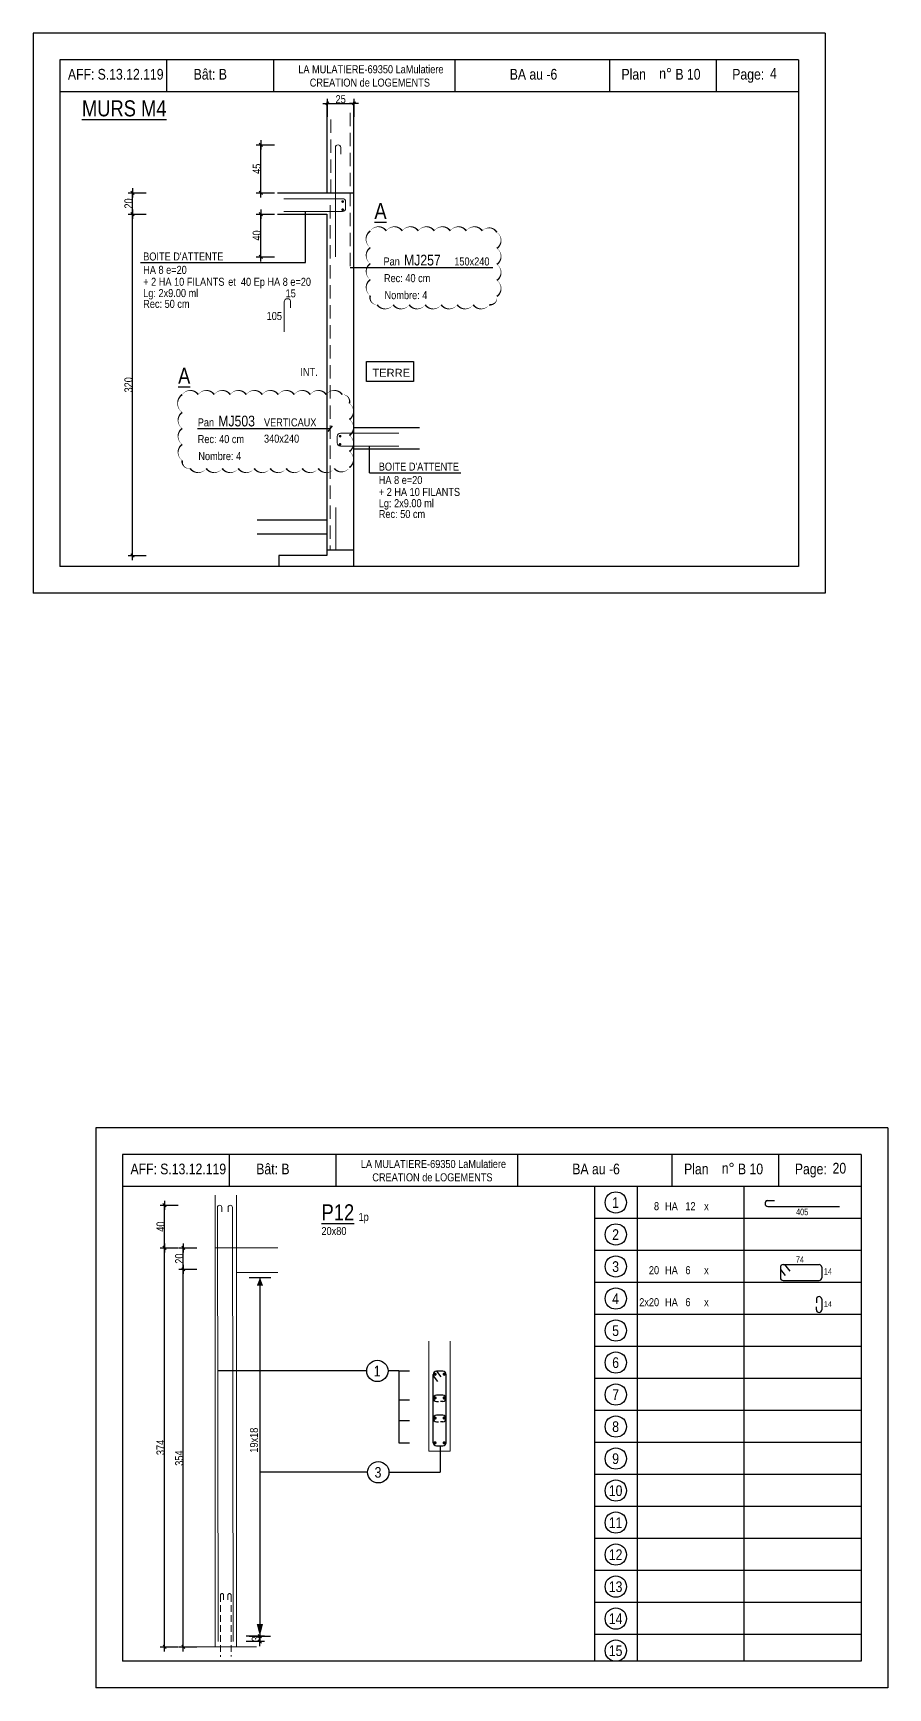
# Model space of a CAD drawing. Header units: metres. Extents: x -9927 to 45032, y -190416 to 12166.
# Drawn here: x 4512 to 6114, y -124751 to -121649 of the extents above; entities that cross this region are included whole.
import ezdxf
from ezdxf.enums import TextEntityAlignment as Align

# ---------------------------------------------------------------- set-up
doc = ezdxf.new("R2010")
doc.units = ezdxf.units.M
doc.header["$PDMODE"] = 65
doc.linetypes.add('CACHE2', pattern=[0.1875, 0.125, -0.0625])
for name, color, linetype in [('01_cote_gen', 4, 'Continuous'), ('01_fenetres', 171, 'Continuous'), ('01_linteaux', 3, 'Continuous'), ('01_murs_coup', 5, 'Continuous'), ('01_sem', 42, 'Continuous'), ('01_texte', 230, 'Continuous'), ('AA_COTES', 2, 'Continuous')]:
    doc.layers.add(name, color=color, linetype=linetype)
doc.styles.add('MATTE_TXT', font='arial.ttf')
doc.styles.add('STYLE2', font='ARIALN.TTF')
doc.dimstyles.new('JB25', dxfattribs={"dimscale": 0.1, "dimtxt": 150, "dimasz": 17, "dimexe": 0.1, "dimexo": 0.1, "dimgap": 0.09, "dimtad": 1, "dimdec": 1, "dimlfac": 0.5, "dimdsep": 46, "dimtxsty": 'STYLE2', "dimblk1": 'BOND_G', "dimblk2": 'BOND_D', "dimsah": 1, "dimcen": 1.5, "dimdle": 0.01, "dimse1": 1, "dimse2": 1, "dimclrd": 4, "dimclre": 2, "dimclrt": 5, "dimadec": 0, "dimazin": 0, "dimtfac": 2.333333, "dimtdec": 1, "dimtix": 1, "dimtmove": 2, "dimatfit": 3, "dimldrblk": 'BOND_G', "dimfxl": 1, "dimtolj": 1, "dimtzin": 0, "dimarcsym": 0})

# ---------------------------------------------------------------- blocks, each defined once
blk = doc.blocks.new('BOND_G')
at = {"layer": 'AA_COTES', "color": 0}
for p, q in [((5, 0), (-5, 0)), ((1.8, 1.8), (-1.8, -1.8)), ((0, -5), (0, 15))]:
    blk.add_line(p, q, dxfattribs=at)
blk = doc.blocks.new('BOND_D')
at = {"layer": 'AA_COTES', "color": 0}
for p, q in [((5, 0), (-5, 0)), ((-1.8, -1.8), (1.8, 1.8)), ((0, 5), (0, -15))]:
    blk.add_line(p, q, dxfattribs=at)
blk = doc.blocks.new('*D1003')
at = {"layer": '01_cote_gen', "color": 4, "lineweight": -2, "transparency": 16777216}
blk.add_line((4698.3, -122626.6), (4698.3, -121990), dxfattribs=at)
at = {"layer": 'DEFPOINTS', "color": 0, "lineweight": 0, "transparency": 16777216}
for p in [(4698.3, -121988.3), (4723.8, -121988.3), (4793.9, -122628.3)]:
    blk.add_point(p, dxfattribs=at)
at = {"layer": '01_cote_gen', "color": 4, "lineweight": -2, "transparency": 16777216, "xscale": 1.7, "yscale": 1.7, "zscale": 1.7}
for name, p, rotation in [('BOND_D', (4698.3, -121988.3), 90), ('BOND_G', (4698.3, -122628.3), 270)]:
    blk.add_blockref(name, p, dxfattribs=dict(at, rotation=rotation))
at = {"layer": '01_cote_gen', "color": 5, "lineweight": 0, "transparency": 16777216, "insert": (4690.6, -122308.3), "char_height": 15, "attachment_point": 5, "rotation": 90, "style": 'STYLE2'}
blk.add_mtext('\\A1;320', dxfattribs=at)
blk = doc.blocks.new('*D1004')
at = {"layer": '01_cote_gen', "color": 4, "lineweight": -2, "transparency": 16777216}
blk.add_line((4698.3, -121986.6), (4698.3, -121950), dxfattribs=at)
at = {"layer": 'DEFPOINTS', "color": 0, "lineweight": 0, "transparency": 16777216}
for p in [(4698.3, -121948.3), (4723.8, -121948.3), (4723.8, -121988.3)]:
    blk.add_point(p, dxfattribs=at)
at = {"layer": '01_cote_gen', "color": 4, "lineweight": -2, "transparency": 16777216, "xscale": 1.7, "yscale": 1.7, "zscale": 1.7}
for name, p, rotation in [('BOND_D', (4698.3, -121948.3), 90), ('BOND_G', (4698.3, -121988.3), 270)]:
    blk.add_blockref(name, p, dxfattribs=dict(at, rotation=rotation))
at = {"layer": '01_cote_gen', "color": 5, "lineweight": 0, "transparency": 16777216, "insert": (4690.6, -121968.3), "char_height": 15, "attachment_point": 5, "rotation": 90, "style": 'STYLE2'}
blk.add_mtext('\\A1;20', dxfattribs=at)
blk = doc.blocks.new('*D1005')
at = {"layer": '01_cote_gen', "color": 4, "lineweight": -2, "transparency": 16777216}
blk.add_line((4938.7, -121946.6), (4938.7, -121860), dxfattribs=at)
at = {"layer": 'DEFPOINTS', "color": 0, "lineweight": 0, "transparency": 16777216}
for p in [(4938.7, -121858.3), (5068.4, -121858.3), (5031.8, -121948.3)]:
    blk.add_point(p, dxfattribs=at)
at = {"layer": '01_cote_gen', "color": 4, "lineweight": -2, "transparency": 16777216, "xscale": 1.7, "yscale": 1.7, "zscale": 1.7}
for name, p, rotation in [('BOND_D', (4938.7, -121858.3), 90), ('BOND_G', (4938.7, -121948.3), 270)]:
    blk.add_blockref(name, p, dxfattribs=dict(at, rotation=rotation))
at = {"layer": '01_cote_gen', "color": 5, "lineweight": 0, "transparency": 16777216, "insert": (4931.1, -121903.3), "char_height": 15, "attachment_point": 5, "rotation": 90, "style": 'STYLE2'}
blk.add_mtext('\\A1;45', dxfattribs=at)
blk = doc.blocks.new('*D1006')
at = {"layer": '01_cote_gen', "color": 4, "lineweight": -2, "transparency": 16777216}
blk.add_line((4938.7, -122066.6), (4938.7, -121990), dxfattribs=at)
at = {"layer": 'DEFPOINTS', "color": 0, "lineweight": 0, "transparency": 16777216}
for p in [(4938.7, -121988.3), (5062.4, -121988.3), (5078.6, -122068.3)]:
    blk.add_point(p, dxfattribs=at)
at = {"layer": '01_cote_gen', "color": 4, "lineweight": -2, "transparency": 16777216, "xscale": 1.7, "yscale": 1.7, "zscale": 1.7}
for name, p, rotation in [('BOND_D', (4938.7, -121988.3), 90), ('BOND_G', (4938.7, -122068.3), 270)]:
    blk.add_blockref(name, p, dxfattribs=dict(at, rotation=rotation))
at = {"layer": '01_cote_gen', "color": 5, "lineweight": 0, "transparency": 16777216, "insert": (4931, -122028.3), "char_height": 15, "attachment_point": 5, "rotation": 90, "style": 'STYLE2'}
blk.add_mtext('\\A1;40', dxfattribs=at)
blk = doc.blocks.new('*D1018')
at = {"layer": '01_cote_gen', "color": 4, "lineweight": -2, "transparency": 16777216}
blk.add_line((5065, -121780.6), (5111.6, -121780.6), dxfattribs=at)
at = {"layer": 'DEFPOINTS', "color": 0, "lineweight": 0, "transparency": 16777216}
for p in [(5063.3, -121781), (5113.3, -121780.6), (5113.3, -121781)]:
    blk.add_point(p, dxfattribs=at)
at = {"layer": '01_cote_gen', "color": 4, "lineweight": -2, "transparency": 16777216, "xscale": 1.7, "yscale": 1.7, "zscale": 1.7, "rotation": 180}
blk.add_blockref('BOND_G', (5063.3, -121780.6), dxfattribs=at)
at = {"layer": '01_cote_gen', "color": 4, "lineweight": -2, "transparency": 16777216, "xscale": 1.7, "yscale": 1.7, "zscale": 1.7}
blk.add_blockref('BOND_D', (5113.3, -121780.6), dxfattribs=at)
at = {"layer": '01_cote_gen', "color": 5, "lineweight": 0, "transparency": 16777216, "insert": (5088.3, -121772.9), "char_height": 15, "attachment_point": 5, "style": 'STYLE2'}
blk.add_mtext('\\A1;25', dxfattribs=at)
blk = doc.blocks.new('*D1074')
at = {"layer": '01_cote_gen', "color": 4, "linetype": 'Continuous', "lineweight": -2, "transparency": 16777216}
blk.add_line((4758.4, -124672.6), (4758.4, -123928.1), dxfattribs=at)
at = {"layer": 'DEFPOINTS', "color": 0, "linetype": 'Continuous', "lineweight": 0, "transparency": 16777216}
for p in [(4758.4, -123926.4), (4891.4, -123926.4), (4853, -124674.3)]:
    blk.add_point(p, dxfattribs=at)
at = {"layer": '01_cote_gen', "color": 4, "linetype": 'Continuous', "lineweight": -2, "transparency": 16777216, "xscale": 1.7, "yscale": 1.7, "zscale": 1.7}
for name, p, rotation in [('BOND_D', (4758.4, -123926.4), 90), ('BOND_G', (4758.4, -124674.3), 270)]:
    blk.add_blockref(name, p, dxfattribs=dict(at, rotation=rotation))
at = {"layer": '01_cote_gen', "color": 5, "linetype": 'Continuous', "lineweight": 0, "transparency": 16777216, "insert": (4750.7, -124300.4), "char_height": 15, "attachment_point": 5, "rotation": 90, "style": 'STYLE2'}
blk.add_mtext('\\A1;374', dxfattribs=at)
blk = doc.blocks.new('*D1075')
at = {"layer": '01_cote_gen', "color": 4, "linetype": 'Continuous', "lineweight": -2, "transparency": 16777216}
blk.add_line((4793.4, -123964.7), (4793.4, -123928.1), dxfattribs=at)
at = {"layer": 'DEFPOINTS', "color": 0, "linetype": 'Continuous', "lineweight": 0, "transparency": 16777216}
for p in [(4793.4, -123926.4), (4852.6, -123926.4), (4893.2, -123966.4)]:
    blk.add_point(p, dxfattribs=at)
at = {"layer": '01_cote_gen', "color": 4, "linetype": 'Continuous', "lineweight": -2, "transparency": 16777216, "xscale": 1.7, "yscale": 1.7, "zscale": 1.7}
for name, p, rotation in [('BOND_D', (4793.4, -123926.4), 90), ('BOND_G', (4793.4, -123966.4), 270)]:
    blk.add_blockref(name, p, dxfattribs=dict(at, rotation=rotation))
at = {"layer": '01_cote_gen', "color": 5, "linetype": 'Continuous', "lineweight": 0, "transparency": 16777216, "insert": (4785.7, -123946.4), "char_height": 15, "attachment_point": 5, "rotation": 90, "style": 'STYLE2'}
blk.add_mtext('\\A1;20', dxfattribs=at)
blk = doc.blocks.new('*D1076')
at = {"layer": '01_cote_gen', "color": 4, "linetype": 'Continuous', "lineweight": -2, "transparency": 16777216}
blk.add_line((4793.4, -124672.6), (4793.4, -123968.1), dxfattribs=at)
at = {"layer": 'DEFPOINTS', "color": 0, "linetype": 'Continuous', "lineweight": 0, "transparency": 16777216}
for p in [(4793.4, -123966.4), (4800.2, -123966.4), (4809.6, -124674.3)]:
    blk.add_point(p, dxfattribs=at)
at = {"layer": '01_cote_gen', "color": 4, "linetype": 'Continuous', "lineweight": -2, "transparency": 16777216, "xscale": 1.7, "yscale": 1.7, "zscale": 1.7}
for name, p, rotation in [('BOND_D', (4793.4, -123966.4), 90), ('BOND_G', (4793.4, -124674.3), 270)]:
    blk.add_blockref(name, p, dxfattribs=dict(at, rotation=rotation))
at = {"layer": '01_cote_gen', "color": 5, "linetype": 'Continuous', "lineweight": 0, "transparency": 16777216, "insert": (4785.7, -124320.4), "char_height": 15, "attachment_point": 5, "rotation": 90, "style": 'STYLE2'}
blk.add_mtext('\\A1;354', dxfattribs=at)
blk = doc.blocks.new('*D1077')
at = {"layer": '01_cote_gen', "color": 4, "linetype": 'Continuous', "lineweight": -2, "transparency": 16777216}
blk.add_line((4936.9, -124656), (4936.9, -124662.6), dxfattribs=at)
at = {"layer": 'DEFPOINTS', "color": 0, "linetype": 'Continuous', "lineweight": 0, "transparency": 16777216}
for p in [(4887, -124664.3), (4930.1, -124654.3), (4936.9, -124664.3)]:
    blk.add_point(p, dxfattribs=at)
at = {"layer": '01_cote_gen', "color": 4, "linetype": 'Continuous', "lineweight": -2, "transparency": 16777216, "xscale": 1.7, "yscale": 1.7, "zscale": 1.7}
for name, p, rotation in [('BOND_G', (4936.9, -124654.3), 90), ('BOND_D', (4936.9, -124664.3), 270)]:
    blk.add_blockref(name, p, dxfattribs=dict(at, rotation=rotation))
at = {"layer": '01_cote_gen', "color": 5, "linetype": 'Continuous', "lineweight": 0, "transparency": 16777216, "insert": (4929.2, -124659.3), "char_height": 15, "attachment_point": 5, "rotation": 90, "style": 'STYLE2'}
blk.add_mtext('\\A1;3', dxfattribs=at)
blk = doc.blocks.new('*D1073')
at = {"layer": '01_cote_gen', "color": 4, "lineweight": -2, "transparency": 16777216}
blk.add_line((4758.3, -123924.7), (4758.3, -123848.1), dxfattribs=at)
at = {"layer": 'DEFPOINTS', "color": 0, "lineweight": 0, "transparency": 16777216}
for p in [(4758.3, -123846.4), (4851.4, -123846.4), (4780.7, -123926.4)]:
    blk.add_point(p, dxfattribs=at)
at = {"layer": '01_cote_gen', "color": 4, "lineweight": -2, "transparency": 16777216, "xscale": 1.7, "yscale": 1.7, "zscale": 1.7}
for name, p, rotation in [('BOND_D', (4758.3, -123846.4), 90), ('BOND_G', (4758.3, -123926.4), 270)]:
    blk.add_blockref(name, p, dxfattribs=dict(at, rotation=rotation))
at = {"layer": '01_cote_gen', "color": 5, "lineweight": 0, "transparency": 16777216, "insert": (4750.7, -123886.4), "char_height": 15, "attachment_point": 5, "rotation": 90, "style": 'STYLE2'}
blk.add_mtext('\\A1;40', dxfattribs=at)

msp = doc.modelspace()

# ---------------------------------------------------------------- linework, layer by layer
at = {"layer": '01_cote_gen', "color": 2, "linetype": 'CACHE2', "lineweight": 0, "ltscale": 100}
for p, q in [((4862.99, -124577.31), (4862.99, -124692.88)), ((4868.99, -124577.31), (4868.99, -124586.28)), ((4876.99, -124577.31), (4876.99, -124586.28)), ((4882.99, -124577.31), (4882.99, -124692.02))]:
    msp.add_line(p, q, dxfattribs=at)
for centre in [(4865.99, -124577.31), (4879.99, -124577.31)]:
    msp.add_arc(centre, 3, 0, 180, dxfattribs=at)
at = {"layer": '01_fenetres', "ltscale": 30}
for p, q in [((4561.8, -121698.89), (4561.8, -122648.89)), ((4561.8, -121698.89), (4561.8, -122648.89)), ((4561.8, -121698.89), (4561.8, -122648.89)), ((5946.8, -121698.89), (4561.8, -121698.89)), ((4761.8, -121698.89), (4761.8, -121758.89)), ((4962.19, -121698.89), (4962.19, -121758.89)), ((5302.36, -121698.89), (5302.36, -121758.89)), ((5592.66, -121758.89), (5592.66, -121698.89)), ((5792.66, -121758.89), (5792.66, -121698.89)), ((5946.8, -121698.89), (5946.8, -122648.89)), ((5946.8, -121758.89), (4561.8, -121758.89)), ((5946.8, -122648.89), (4561.8, -122648.89)), ((4679.09, -123751.15), (4679.09, -124701.15)), ((4679.09, -123751.15), (4679.09, -124701.15)), ((4679.09, -123751.15), (4679.09, -124701.15)), ((6064.09, -123751.15), (4679.09, -123751.15)), ((4879.09, -123751.15), (4879.09, -123811.15)), ((5079.49, -123751.15), (5079.49, -123811.15)), ((5419.66, -123751.15), (5419.66, -123811.15)), ((5709.96, -123811.15), (5709.96, -123751.15)), ((5909.96, -123811.15), (5909.96, -123751.15)), ((6064.09, -123751.15), (6064.09, -124701.15)), ((6064.09, -123811.15), (4679.09, -123811.15)), ((6064.09, -124701.15), (4679.09, -124701.15))]:
    msp.add_line(p, q, dxfattribs=at)
at = {"layer": '01_linteaux', "linetype": 'Continuous'}
for p, q in [((5887.64, -123837.41), (5901.38, -123837.41)), ((5888.87, -123848.39), (6023.18, -123848.39)), ((5912.54, -123962.68), (5912.54, -123982.3)), ((5917.54, -123957.68), (5985.13, -123957.68)), ((5920.23, -123957.68), (5930.21, -123969.99)), ((5990.13, -123962.68), (5990.13, -123982.3)), ((5912.54, -123966.82), (5921.73, -123978.16)), ((5917.54, -123987.3), (5985.13, -123987.3)), ((5980.13, -124022.68), (5980.13, -124029.06)), ((5990.13, -124022.68), (5990.13, -124042.3)), ((5980.13, -124042.3), (5980.13, -124036.45))]:
    msp.add_line(p, q, dxfattribs=at)
for centre, start, end in [((5888.74, -123842.28), 102.77382, 192.77382), ((5888.87, -123843.39), 180, 270), ((5917.54, -123962.68), 90, 180), ((5985.13, -123962.68), 0, 90), ((5917.54, -123982.3), 180, 270), ((5985.13, -123982.3), 270, 0), ((5985.13, -124022.68), 90, 180), ((5985.13, -124022.68), 0, 90), ((5985.13, -124042.3), 180, 270), ((5985.13, -124042.3), 270, 0)]:
    msp.add_arc(centre, 5, start, end, dxfattribs=at)
at = {"layer": '01_murs_coup'}
for p, q in [((5062.4, -121777.54), (5062.4, -121948.31)), ((5112.4, -121777.54), (5112.4, -122648.89)), ((4969.97, -121948.31), (5112.4, -121948.31)), ((4969.97, -121988.31), (5062.4, -121988.31)), ((5062.4, -121988.31), (5062.4, -122628.31)), ((5112.4, -122388.2), (5236.1, -122388.2)), ((5112.4, -122428.2), (5236.1, -122428.2)), ((5062.4, -122562.31), (4931.72, -122562.31)), ((5062.4, -122588.31), (4931.72, -122588.31)), ((4972.4, -122628.31), (4972.4, -122648.89)), ((5062.4, -122628.31), (4972.4, -122628.31)), ((5112.4, -122618.31), (5062.4, -122618.31))]:
    msp.add_line(p, q, dxfattribs=at)
at = {"layer": '01_sem', "color": 2, "linetype": 'CACHE2', "lineweight": 0, "ltscale": 200}
msp.add_line((5069.64, -121948.31), (5069.64, -121805.36), dxfattribs=at)
at = {"layer": '01_sem', "color": 5, "linetype": 'CACHE2', "lineweight": 0, "ltscale": 200}
for p, q in [((5106.4, -121798.31), (5106.4, -122098.31)), ((5068.4, -121971.72), (5068.4, -122618.31))]:
    msp.add_line(p, q, dxfattribs=at)
at = {"layer": '01_sem', "color": 2, "lineweight": 0, "ltscale": 7}
for p, q in [((5078.35, -121863.31), (5078.35, -122068.31)), ((5088.35, -121863.31), (5088.35, -121875.62)), ((5091.61, -121959.31), (4982.07, -121959.31)), ((5097.61, -121965.31), (5097.61, -121977.31)), ((5091.61, -121983.31), (4982.07, -121983.31)), ((4982.55, -122152.85), (4982.55, -122209)), ((4994.55, -122152.85), (4994.55, -122164.06)), ((5081.8, -122405.2), (5081.8, -122417.2)), ((5087.8, -122399.2), (5197.34, -122399.2)), ((5087.8, -122423.2), (5197.34, -122423.2)), ((5079.11, -122538.31), (5079.11, -122618.31)), ((4853.29, -123827.54), (4852.99, -124674.31)), ((4893.29, -123827.54), (4892.99, -124674.31)), ((4857.36, -123850.43), (4858.99, -124664.31)), ((4865.36, -123850.43), (4865.36, -123858.84)), ((4877.36, -123850.43), (4877.36, -123858.84)), ((4885.36, -123850.43), (4886.99, -124664.31)), ((4970.54, -123926.43), (4853.24, -123926.38)), ((4970.54, -123972.43), (4893.22, -123972.43)), ((5253.78, -124307.43), (5253.78, -124100.84)), ((5253.78, -124307.43), (5253.78, -124100.84)), ((5293.78, -124307.43), (5293.78, -124100.84)), ((5253.78, -124307.43), (5293.78, -124307.43)), ((5253.78, -124307.43), (5293.78, -124307.43)), ((4930.54, -124674.31), (4797.26, -124674.31))]:
    msp.add_line(p, q, dxfattribs=at)
at = {"layer": '01_sem', "color": 2, "lineweight": 0, "ltscale": 7, "const_width": 2.5, "flags": 128}
for points in [[(5093.34, -121964.64, -1), (5090.84, -121964.64, -1)], [(5093.41, -121979.97, -1), (5090.91, -121979.97, -1)], [(5086.07, -122404.53, 1), (5088.57, -122404.53, 1)], [(5086, -122419.86, 1), (5088.5, -122419.86, 1)]]:
    msp.add_lwpolyline(points, format="xyb", close=True, dxfattribs=at)
at = {"layer": '01_sem', "color": 2, "lineweight": 0, "ltscale": 7}
for centre, radius, start, end in [((5083.35, -121863.31), 5, 90, 180), ((5083.35, -121863.31), 5, 0, 90), ((5091.61, -121965.31), 6, 0, 90), ((5091.61, -121977.31), 6, 270, 0), ((4988.55, -122152.85), 6, 90, 180), ((4988.55, -122152.85), 6, 0, 90), ((5087.8, -122405.2), 6, 90, 180), ((5087.8, -122417.2), 6, 180, 270), ((4861.36, -123850.43), 4, 0, 180), ((4881.36, -123850.43), 4, 0, 180)]:
    msp.add_arc(centre, radius, start, end, dxfattribs=at)
at = {"layer": '01_texte', "ltscale": 30}
for p, q in [((4511.8, -121648.89), (4511.8, -122698.89)), ((5996.8, -121648.89), (4511.8, -121648.89)), ((5996.8, -121648.89), (5996.8, -122698.89)), ((5996.8, -122698.89), (4511.8, -122698.89)), ((4629.09, -123701.15), (4629.09, -124751.15)), ((6114.09, -123701.15), (4629.09, -123701.15)), ((6114.09, -123701.15), (6114.09, -124751.15)), ((5564.09, -123811.15), (5564.09, -124701.15)), ((5644.09, -123811.15), (5644.09, -124701.15)), ((5844.09, -123811.15), (5844.09, -124701.15)), ((6064.09, -123871.15), (5564.09, -123871.15)), ((6064.09, -123931.15), (5564.09, -123931.15)), ((4916.92, -123982.03), (4957.24, -123982.03)), ((4937.08, -123982.03), (4936.88, -124661.18)), ((6064.09, -123991.15), (5564.09, -123991.15)), ((6064.09, -124051.15), (5564.09, -124051.15)), ((6064.09, -124111.15), (5564.09, -124111.15)), ((5261.78, -124291.43), (5261.78, -124163.43)), ((5261.78, -124165.98), (5269.77, -124176.71)), ((5279.78, -124157.43), (5267.78, -124157.43)), ((5267.78, -124157.43), (5275.77, -124168.16)), ((5285.78, -124291.43), (5285.78, -124163.43)), ((6064.09, -124171.15), (5564.09, -124171.15)), ((5279.78, -124202.37), (5267.78, -124202.37)), ((5267.78, -124214.37), (5271.96, -124214.37)), ((5279.78, -124214.37), (5275.59, -124214.37)), ((5279.78, -124240.05), (5267.78, -124240.05)), ((6064.09, -124231.15), (5564.09, -124231.15)), ((5267.78, -124252.05), (5271.96, -124252.05)), ((5279.78, -124252.05), (5275.59, -124252.05)), ((5267.78, -124297.43), (5279.78, -124297.43)), ((6064.09, -124291.15), (5564.09, -124291.15)), ((6064.09, -124351.15), (5564.09, -124351.15)), ((6064.09, -124411.15), (5564.09, -124411.15)), ((6064.09, -124471.15), (5564.09, -124471.15)), ((6064.09, -124531.15), (5564.09, -124531.15)), ((6064.09, -124591.15), (5564.09, -124591.15)), ((4916.73, -124654.31), (4957.04, -124654.31)), ((6064.09, -124651.15), (5564.09, -124651.15)), ((6114.09, -124751.15), (4629.09, -124751.15))]:
    msp.add_line(p, q, dxfattribs=at)
at = {"layer": '01_texte'}
for p, q in [((5022.48, -122079.03), (5022.48, -121983.31)), ((4713.19, -122079.03), (5022.48, -122079.03)), ((5106.4, -122088.61), (5373.6, -122088.61)), ((4819.66, -122390.32), (5068.4, -122390.32)), ((5072.5, -122385.04), (5064.3, -122395.59)), ((5142.27, -122472.99), (5142.57, -122423.2)), ((5142.27, -122472.99), (5313.47, -122472.99)), ((5137.09, -124156.94), (4857.36, -124156.94)), ((5197.56, -124156.94), (5177.09, -124156.94)), ((5197.56, -124156.94), (5197.56, -124291.92)), ((5197.56, -124156.94), (5217.57, -124156.94)), ((5197.56, -124211.22), (5217.57, -124211.22)), ((5197.56, -124249.91), (5217.57, -124249.91)), ((5197.56, -124291.92), (5217.57, -124291.92)), ((5274.62, -124297.43), (5274.62, -124346.84)), ((5138.72, -124346.84), (4936.88, -124346.84)), ((5178.72, -124346.84), (5274.62, -124346.84))]:
    msp.add_line(p, q, dxfattribs=at)
at = {"layer": '01_texte', "flags": 128}
for points in [[(5143.94, -122019.71, 0, 3, -0.5205671), (5173.94, -122019.71, 0, 3, -0.5205671), (5203.94, -122019.71, 0, 3, -0.5205671), (5233.94, -122019.71, 0, 3, -0.5205671), (5263.94, -122019.71, 0, 3, -0.5205671), (5293.94, -122019.71, 0, 3, -0.5205671), (5323.94, -122019.71, 0, 3, -0.5205671), (5353.94, -122019.71, 0, 3, -0.5205671), (5381.13, -122022.52, 0, 3, -0.5205671), (5381.13, -122052.52, 0, 3, -0.5205671), (5381.13, -122082.52, 0, 3, -0.5205671), (5381.13, -122112.52, 0, 3, -0.5205671), (5381.13, -122142.52, 0, 3, -0.5205671), (5366.76, -122158.15, 0, 3, -0.5205671), (5336.76, -122158.15, 0, 3, -0.5205671), (5306.76, -122158.15, 0, 3, -0.5205671), (5276.76, -122158.15, 0, 3, -0.5205671), (5246.76, -122158.15, 0, 3, -0.5205671), (5216.76, -122158.15, 0, 3, -0.5205671), (5186.76, -122158.15, 0, 3, -0.5205671), (5156.76, -122158.15, 0, 3, -0.5205671), (5143.94, -122140.97, 0, 3, -0.5205671), (5143.94, -122110.97, 0, 3, -0.5205671), (5143.94, -122080.97, 0, 3, -0.5205671), (5143.94, -122050.97, 0, 3, -0.5205671)], [(4791.34, -122326.56, 0, 3, -0.5205671), (4821.34, -122326.56, 0, 3, -0.5205671), (4851.34, -122326.56, 0, 3, -0.5205671), (4881.34, -122326.56, 0, 3, -0.5205671), (4911.34, -122326.56, 0, 3, -0.5205671), (4941.34, -122326.56, 0, 3, -0.5205671), (4971.34, -122326.56, 0, 3, -0.5205671), (5001.34, -122326.56, 0, 3, -0.5205671), (5031.34, -122326.56, 0, 3, -0.5205671), (5061.34, -122326.56, 0, 3, -0.5205671), (5091.34, -122326.56, 0, 3, -0.5205671), (5104.59, -122343.3, 0, 3, -0.5205671), (5104.59, -122373.3, 0, 3, -0.5205671), (5104.59, -122403.3, 0, 3, -0.5205671), (5104.59, -122433.3, 0, 3, -0.5205671), (5104.59, -122463.3, 0, 3, -0.5205671), (5076.3, -122465.01, 0, 3, -0.5205671), (5046.3, -122465.01, 0, 3, -0.5205671), (5016.3, -122465.01, 0, 3, -0.5205671), (4986.3, -122465.01, 0, 3, -0.5205671), (4956.3, -122465.01, 0, 3, -0.5205671), (4926.3, -122465.01, 0, 3, -0.5205671), (4896.3, -122465.01, 0, 3, -0.5205671), (4866.3, -122465.01, 0, 3, -0.5205671), (4836.3, -122465.01, 0, 3, -0.5205671), (4806.3, -122465.01, 0, 3, -0.5205671), (4791.34, -122449.97, 0, 3, -0.5205671), (4791.34, -122419.97, 0, 3, -0.5205671), (4791.34, -122389.97, 0, 3, -0.5205671), (4791.34, -122359.97, 0, 3, -0.5205671)]]:
    msp.add_lwpolyline(points, format="xyseb", close=True, dxfattribs=at)
at = {"layer": '01_texte', "elevation": 9.99}
msp.add_lwpolyline([(5136.54, -122264.63), (5225.13, -122264.63), (5225.13, -122301.92), (5136.54, -122301.92)], close=True, dxfattribs=at)
at = {"layer": '01_texte', "ltscale": 30, "const_width": 3, "flags": 128}
for points in [[(5266.71, -124163.13, -1), (5263.71, -124163.13, -1)], [(5280.84, -124163.13, 1), (5283.84, -124163.13, 1)], [(5266.71, -124207.56, 1), (5263.71, -124207.56, 1)], [(5280.84, -124207.56, -1), (5283.84, -124207.56, -1)], [(5266.71, -124245.24, 1), (5263.71, -124245.24, 1)], [(5280.84, -124245.24, -1), (5283.84, -124245.24, -1)], [(5266.71, -124291.73, 1), (5263.71, -124291.73, 1)], [(5280.84, -124291.73, -1), (5283.84, -124291.73, -1)]]:
    msp.add_lwpolyline(points, format="xyb", close=True, dxfattribs=at)
at = {"layer": '01_texte'}
for centre in [(5604.09, -123841.15), (5604.09, -123901.15), (5604.09, -123961.15), (5604.09, -124021.15), (5604.09, -124081.15), (5604.09, -124141.15), (5157.09, -124156.94), (5604.09, -124201.15), (5604.09, -124261.15), (5604.09, -124321.15), (5158.72, -124346.84), (5604.09, -124381.15), (5604.09, -124441.15), (5604.09, -124501.15), (5604.09, -124561.15), (5604.09, -124621.15), (5604.09, -124681.15)]:
    msp.add_circle(centre, 20, dxfattribs=at)
at = {"layer": '01_texte', "ltscale": 30}
for centre, start, end in [((5267.78, -124163.43), 90.00091, 180), ((5279.78, -124163.43), 0, 90.00091), ((5267.78, -124208.37), 90.00091, 180), ((5267.78, -124208.37), 180, 269.99909), ((5279.78, -124208.37), 0, 90.00091), ((5279.78, -124208.37), 269.99909, 360), ((5267.78, -124246.05), 90.00091, 180), ((5279.78, -124246.05), 0, 90.00091), ((5267.78, -124246.05), 180, 269.99909), ((5279.78, -124246.05), 269.99909, 360), ((5267.78, -124291.43), 180, 270), ((5279.78, -124291.43), 270, 0)]:
    msp.add_arc(centre, 6, start, end, dxfattribs=at)
for points in [[(4937.08, -123982.03), (4931.18, -123997.1), (4937.08, -123997.1)], [(4937.08, -123982.03), (4942.98, -123997.1), (4937.08, -123997.1)], [(4936.88, -124654.31), (4930.98, -124631.24), (4936.88, -124631.24)], [(4936.88, -124654.31), (4942.78, -124631.24), (4936.88, -124631.24)]]:
    msp.add_solid(points, dxfattribs=at)

# ---------------------------------------------------------------- texts
at = {"layer": '01_texte'}
for s, height, style, p in [('AFF:', 20, 'STYLE2', (4577.09, -121736.04)), ('S.13.12.119', 20, 'STYLE2', (4632.76, -121736.04)), ('Bât: B', 20, 'STYLE2', (4812.73, -121736.04)), ('LA MULATIERE-69350 LaMulatiere', 15, 'STYLE2', (5008.89, -121724.17)), ('BA au -6', 20, 'STYLE2', (5405.19, -121736.04)), ('Plan', 20, 'STYLE2', (5614.71, -121736.04)), ('n%%D', 20, 'STYLE2', (5685.39, -121734.6)), ('B 10', 20, 'STYLE2', (5715.74, -121736.04)), ('Page:', 20, 'STYLE2', (5822.38, -121736.04)), ('4', 20, 'STYLE2', (5893.06, -121734.6)), ('CREATION de LOGEMENTS', 15, 'STYLE2', (5030.37, -121749.17)), ('%%UMURS M4', 30, 'STYLE2', (4603.43, -121804.96)), ('%%UA', 30, 'STYLE2', (5151.55, -121997.38)), ("BOITE D'ATTENTE", 15, 'STYLE2', (4718.19, -122075.15)), (' Pan    ', 15, 'STYLE2', (5163.84, -122084.49)), ('MJ257', 20, 'STYLE2', (5207.08, -122084.49)), ('150x240', 15, 'STYLE2', (5301.3, -122084.49)), ('HA 8 e=20', 15, 'STYLE2', (4718.19, -122100.3)), ('Rec: 40 cm', 15, 'STYLE2', (5169.48, -122115.77)), ('+ 2 HA 10 FILANTS', 15, 'STYLE2', (4718.19, -122122.6)), ('Lg: 2x9.00 ml', 15, 'STYLE2', (4718.19, -122143.74)), ('et  40 Ep HA 8 e=20', 15, 'STYLE2', (4877.47, -122122.6)), ('15', 15, 'STYLE2', (4985.11, -122144.25)), ('Nombre: 4', 15, 'STYLE2', (5170.63, -122147.68)), ('Rec: 50 cm', 15, 'STYLE2', (4718.19, -122164.03)), ('105', 15, 'STYLE2', (4949.58, -122186.73)), ('%%UA', 30, 'STYLE2', (4783.58, -122306.3)), ('INT.', 15, 'STYLE2', (5012.8, -122291.62)), ('TERRE', 15, 'MATTE_TXT', (5147.58, -122293.23, 9.99)), (' Pan    ', 15, 'STYLE2', (4815.67, -122386.2)), ('MJ503', 20, 'STYLE2', (4858.9, -122386.2)), ('VERTICAUX', 15, 'STYLE2', (4944.6, -122386.2)), ('Rec: 40 cm', 15, 'STYLE2', (4820.41, -122417.48)), ('340x240', 15, 'STYLE2', (4944.6, -122416.66)), ('Nombre: 4', 15, 'STYLE2', (4821.56, -122449.39)), ("BOITE D'ATTENTE", 15, 'STYLE2', (5159.78, -122469.12)), ('+ 2 HA 10 FILANTS', 15, 'STYLE2', (5159.78, -122516.57)), ('HA 8 e=20', 15, 'STYLE2', (5159.78, -122494.27)), ('Lg: 2x9.00 ml', 15, 'STYLE2', (5159.78, -122537.7)), ('Rec: 50 cm', 15, 'STYLE2', (5159.78, -122557.99)), ('AFF:', 20, 'STYLE2', (4694.39, -123788.31)), ('S.13.12.119', 20, 'STYLE2', (4750.05, -123788.31)), ('Bât: B', 20, 'STYLE2', (4930.03, -123788.31)), ('LA MULATIERE-69350 LaMulatiere', 15, 'STYLE2', (5126.18, -123776.44)), ('BA au -6', 20, 'STYLE2', (5522.49, -123788.31)), ('Plan', 20, 'STYLE2', (5732.01, -123788.31)), ('n%%D', 20, 'STYLE2', (5802.69, -123786.86)), ('B 10', 20, 'STYLE2', (5833.03, -123788.31)), ('Page:', 20, 'STYLE2', (5939.68, -123788.31)), ('20', 20, 'STYLE2', (6010.36, -123786.86)), ('CREATION de LOGEMENTS', 15, 'STYLE2', (5147.67, -123801.44)), ('HA', 15, 'STYLE2', (5696.38, -123855.56)), ('12', 15, 'STYLE2', (5734.55, -123855.56)), ('%%UP12', 30, 'STYLE2', (5052.5, -123874.55)), ('1p', 15, 'STYLE2', (5121.85, -123875.64)), ('405', 12, 'STYLE2', (5941.93, -123864.89)), ('20x80', 15, 'STYLE2', (5052.31, -123902.16)), ('HA', 15, 'STYLE2', (5696.38, -123975.56)), ('6', 15, 'STYLE2', (5734.55, -123975.56)), ('74', 12, 'STYLE2', (5941.6, -123954.13)), ('14', 12, 'STYLE2', (5994.11, -123976.34)), ('HA', 15, 'STYLE2', (5696.38, -124035.56)), ('6', 15, 'STYLE2', (5734.55, -124035.56)), ('14', 10, 'STYLE2', (5994.11, -124036.34))]:
    msp.add_text(s, height=height, dxfattribs=dict(at, style=style)).set_placement(p)
at = {"layer": '01_texte', "style": 'STYLE2'}
for s, p in [('1', (5603.69, -123841.38)), ('2', (5603.69, -123901.38)), ('3', (5603.69, -123961.38)), ('4', (5603.69, -124021.38)), ('5', (5603.69, -124081.38)), ('1', (5156.68, -124157.17)), ('6', (5603.69, -124141.38)), ('7', (5603.69, -124201.38)), ('8', (5603.69, -124261.38)), ('3', (5158.31, -124347.06)), ('9', (5603.69, -124321.38)), ('10', (5603.69, -124381.38)), ('11', (5603.69, -124441.38)), ('12', (5603.69, -124501.38)), ('13', (5603.69, -124561.38)), ('14', (5603.69, -124621.38)), ('15', (5603.69, -124681.38))]:
    msp.add_text(s, height=20, dxfattribs=at).set_placement(p, align=Align.MIDDLE_CENTER)
for s, p in [('8', (5685.18, -123855.56)), ('20', (5685.18, -123975.56)), ('2x20', (5685.18, -124035.56))]:
    msp.add_text(s, height=15, dxfattribs=at).set_placement(p, align=Align.RIGHT)
for p in [(5773.97, -123855.56), (5773.97, -123975.56), (5773.97, -124035.56)]:
    msp.add_text('x', height=15, dxfattribs=at).set_placement(p, align=Align.CENTER)
msp.add_text('19x18', height=15, rotation=90, dxfattribs=at).set_placement((4933.28, -124310.17))

# ---------------------------------------------------------------- dimensions: what is measured, and where the dimension line sits
at = {"layer": '01_cote_gen', "lineweight": 0}
dim = msp.add_linear_dim(base=(5113.28, -121780.58), p1=(5063.28, -121781.03), p2=(5113.28, -121781.03), dimstyle='JB25', dxfattribs=at)
dim.commit()
dim.dimension.update_dxf_attribs({"geometry": '*D1018', "text_midpoint": (5088.28, -121772.91)})
for base, p1, p2, picture, middle in [((4938.72, -121858.31), (5031.82, -121948.31), (5068.4, -121858.31), '*D1005', (4931.08, -121903.31)), ((4698.27, -121948.31), (4723.77, -121988.31), (4723.77, -121948.31), '*D1004', (4690.6, -121968.31)), ((4698.27, -121988.31), (4793.86, -122628.31), (4723.77, -121988.31), '*D1003', (4690.6, -122308.31)), ((4938.72, -121988.31), (5078.57, -122068.31), (5062.4, -121988.31), '*D1006', (4931.05, -122028.31)), ((4758.32, -123846.43), (4780.68, -123926.43), (4851.36, -123846.43), '*D1073', (4750.65, -123886.43))]:
    dim = msp.add_linear_dim(base=base, p1=p1, p2=p2, angle=90, dimstyle='JB25', dxfattribs=at)
    dim.commit()
    dim.dimension.update_dxf_attribs({"geometry": picture, "text_midpoint": middle})
at = {"layer": '01_cote_gen', "linetype": 'Continuous', "lineweight": 0}
for base, p1, p2, picture, middle in [((4758.36, -123926.4), (4852.99, -124674.31), (4891.4, -123926.4), '*D1074', (4750.69, -124300.35)), ((4793.36, -123926.4), (4893.22, -123966.4), (4852.63, -123926.4), '*D1075', (4785.69, -123946.4)), ((4793.36, -123966.4), (4809.62, -124674.31), (4800.23, -123966.4), '*D1076', (4785.69, -124320.35))]:
    dim = msp.add_linear_dim(base=base, p1=p1, p2=p2, angle=90, dimstyle='JB25', dxfattribs=at)
    dim.commit()
    dim.dimension.update_dxf_attribs({"geometry": picture, "text_midpoint": middle})
dim = msp.add_linear_dim(base=(4936.88, -124664.31), p1=(4930.06, -124654.31), p2=(4886.99, -124664.31), angle=90, text='3', dimstyle='JB25', dxfattribs=at)
dim.commit()
dim.dimension.update_dxf_attribs({"geometry": '*D1077', "text_midpoint": (4929.22, -124659.31)})

doc.saveas('drawing.dxf')
